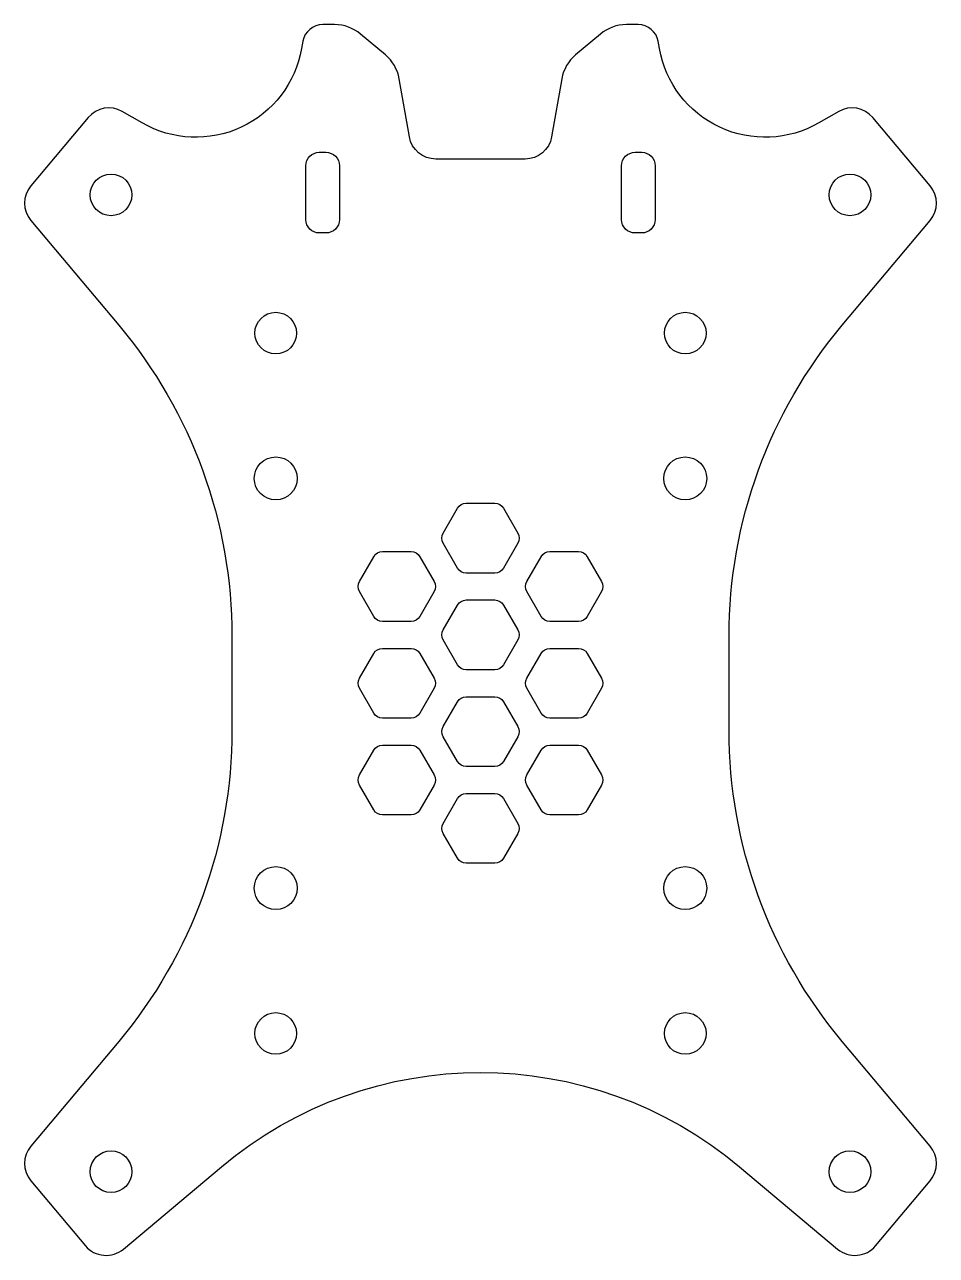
# Model space of a CAD drawing. Header units: millimetres. Extents: x -33.9 to 33.9, y -42.6 to 49.
import ezdxf

# ---------------------------------------------------------------- set-up
doc = ezdxf.new("R2010")
doc.units = ezdxf.units.MM

msp = doc.modelspace()

# ---------------------------------------------------------------- linework, layer by layer
for points in [[(29.399, -41.845), (33.462, -37.002, 0.36397), (33.462, -34.431), (26.922, -26.637, -0.176327), (18.5, -3.497), (18.5, 3.497, -0.176327), (26.922, 26.637), (33.462, 34.431, 0.36397), (33.462, 37.002), (29.192, 42.092, 0.36397), (26.66, 42.538), (25.191, 41.69, -0.520567), (13.312, 47.229), (13.219, 47.76, 0.36397), (11.741, 49), (10.855, 49, 0.176327), (8.927, 48.298), (7.079, 46.747, 0.176327), (6.053, 44.97), (5.291, 40.653, -0.36397), (3.322, 39), (-3.322, 39, -0.36397), (-5.291, 40.653), (-6.053, 44.97, 0.176327), (-7.079, 46.747), (-8.927, 48.298, 0.176327), (-10.855, 49), (-11.741, 49, 0.36397), (-13.219, 47.76), (-13.312, 47.229, -0.520567), (-25.191, 41.69), (-26.66, 42.538, 0.36397), (-29.192, 42.092), (-33.462, 37.002, 0.36397), (-33.462, 34.431), (-26.922, 26.637, -0.176327), (-18.5, 3.497), (-18.5, -3.497, -0.176327), (-26.922, -26.637), (-33.462, -34.431, 0.36397), (-33.462, -37.002), (-29.399, -41.845, 0.414214), (-26.581, -42.092), (-19.284, -35.969, -0.36397), (19.284, -35.969), (26.581, -42.092, 0.414214)], [(-12, 39.5), (-11.5, 39.5, -0.414214), (-10.5, 38.5), (-10.5, 34.5, -0.414214), (-11.5, 33.5), (-12, 33.5, -0.414214), (-13, 34.5), (-13, 38.5, -0.414214)], [(11.5, 39.5), (12, 39.5, -0.414214), (13, 38.5), (13, 34.5, -0.414214), (12, 33.5), (11.5, 33.5, -0.414214), (10.5, 34.5), (10.5, 38.5, -0.414214)], [(-1.067, 8.196, -0.267949), (-1.717, 8.571), (-2.783, 10.419, -0.267949), (-2.783, 11.169), (-1.717, 13.017, -0.267949), (-1.067, 13.392), (1.067, 13.392, -0.267949), (1.717, 13.017), (2.783, 11.169, -0.267949), (2.783, 10.419), (1.717, 8.571, -0.267949), (1.067, 8.196)], [(-5.165, 4.598), (-7.299, 4.598, -0.267949), (-7.949, 4.973), (-9.016, 6.821, -0.267949), (-9.016, 7.571), (-7.949, 9.419, -0.267949), (-7.299, 9.794), (-5.165, 9.794, -0.267949), (-4.516, 9.419), (-3.449, 7.571, -0.267949), (-3.449, 6.821), (-4.516, 4.973, -0.267949)], [(7.299, 4.598), (5.165, 4.598, -0.267949), (4.516, 4.973), (3.449, 6.821, -0.267949), (3.449, 7.571), (4.516, 9.419, -0.267949), (5.165, 9.794), (7.299, 9.794, -0.267949), (7.949, 9.419), (9.016, 7.571, -0.267949), (9.016, 6.821), (7.949, 4.973, -0.267949)], [(2.783, 3.223), (1.717, 1.375, -0.267949), (1.067, 1), (-1.067, 1, -0.267949), (-1.717, 1.375), (-2.783, 3.223, -0.267949), (-2.783, 3.973), (-1.717, 5.821, -0.267949), (-1.067, 6.196), (1.067, 6.196, -0.267949), (1.717, 5.821), (2.783, 3.973, -0.267949)], [(-4.516, -2.223, -0.267949), (-5.165, -2.598), (-7.299, -2.598, -0.267949), (-7.949, -2.223), (-9.016, -0.375, -0.267949), (-9.016, 0.375), (-7.949, 2.223, -0.267949), (-7.299, 2.598), (-5.165, 2.598, -0.267949), (-4.516, 2.223), (-3.449, 0.375, -0.267949), (-3.449, -0.375)], [(9.016, 0.375, -0.267949), (9.016, -0.375), (7.949, -2.223, -0.267949), (7.299, -2.598), (5.165, -2.598, -0.267949), (4.516, -2.223), (3.449, -0.375, -0.267949), (3.449, 0.375), (4.516, 2.223, -0.267949), (5.165, 2.598), (7.299, 2.598, -0.267949), (7.949, 2.223)], [(2.783, -3.223, -0.267949), (2.783, -3.973), (1.717, -5.821, -0.267949), (1.067, -6.196), (-1.067, -6.196, -0.267949), (-1.717, -5.821), (-2.783, -3.973, -0.267949), (-2.783, -3.223), (-1.717, -1.375, -0.267949), (-1.067, -1), (1.067, -1, -0.267949), (1.717, -1.375)], [(-4.516, -4.973), (-3.449, -6.821, -0.267949), (-3.449, -7.571), (-4.516, -9.419, -0.267949), (-5.165, -9.794), (-7.299, -9.794, -0.267949), (-7.949, -9.419), (-9.016, -7.571, -0.267949), (-9.016, -6.821), (-7.949, -4.973, -0.267949), (-7.299, -4.598), (-5.165, -4.598, -0.267949)], [(7.949, -4.973), (9.016, -6.821, -0.267949), (9.016, -7.571), (7.949, -9.419, -0.267949), (7.299, -9.794), (5.165, -9.794, -0.267949), (4.516, -9.419), (3.449, -7.571, -0.267949), (3.449, -6.821), (4.516, -4.973, -0.267949), (5.165, -4.598), (7.299, -4.598, -0.267949)], [(1.717, -13.017, -0.267949), (1.067, -13.392), (-1.067, -13.392, -0.267949), (-1.717, -13.017), (-2.783, -11.169, -0.267949), (-2.783, -10.419), (-1.717, -8.571, -0.267949), (-1.067, -8.196), (1.067, -8.196, -0.267949), (1.717, -8.571), (2.783, -10.419, -0.267949), (2.783, -11.169)]]:
    msp.add_lwpolyline(points, format="xyb", close=True)
for centre, radius in [((-27.497, 36.333), 1.55), ((27.497, 36.333), 1.55), ((-15.24, 26.049), 1.55), ((15.24, 26.049), 1.55), ((-15.24, 15.24), 1.6), ((15.24, 15.24), 1.6), ((-15.24, -15.24), 1.6), ((15.24, -15.24), 1.6), ((-15.24, -26.049), 1.55), ((15.24, -26.049), 1.55), ((-27.497, -36.333), 1.55), ((27.497, -36.333), 1.55)]:
    msp.add_circle(centre, radius)

doc.saveas('drawing.dxf')
